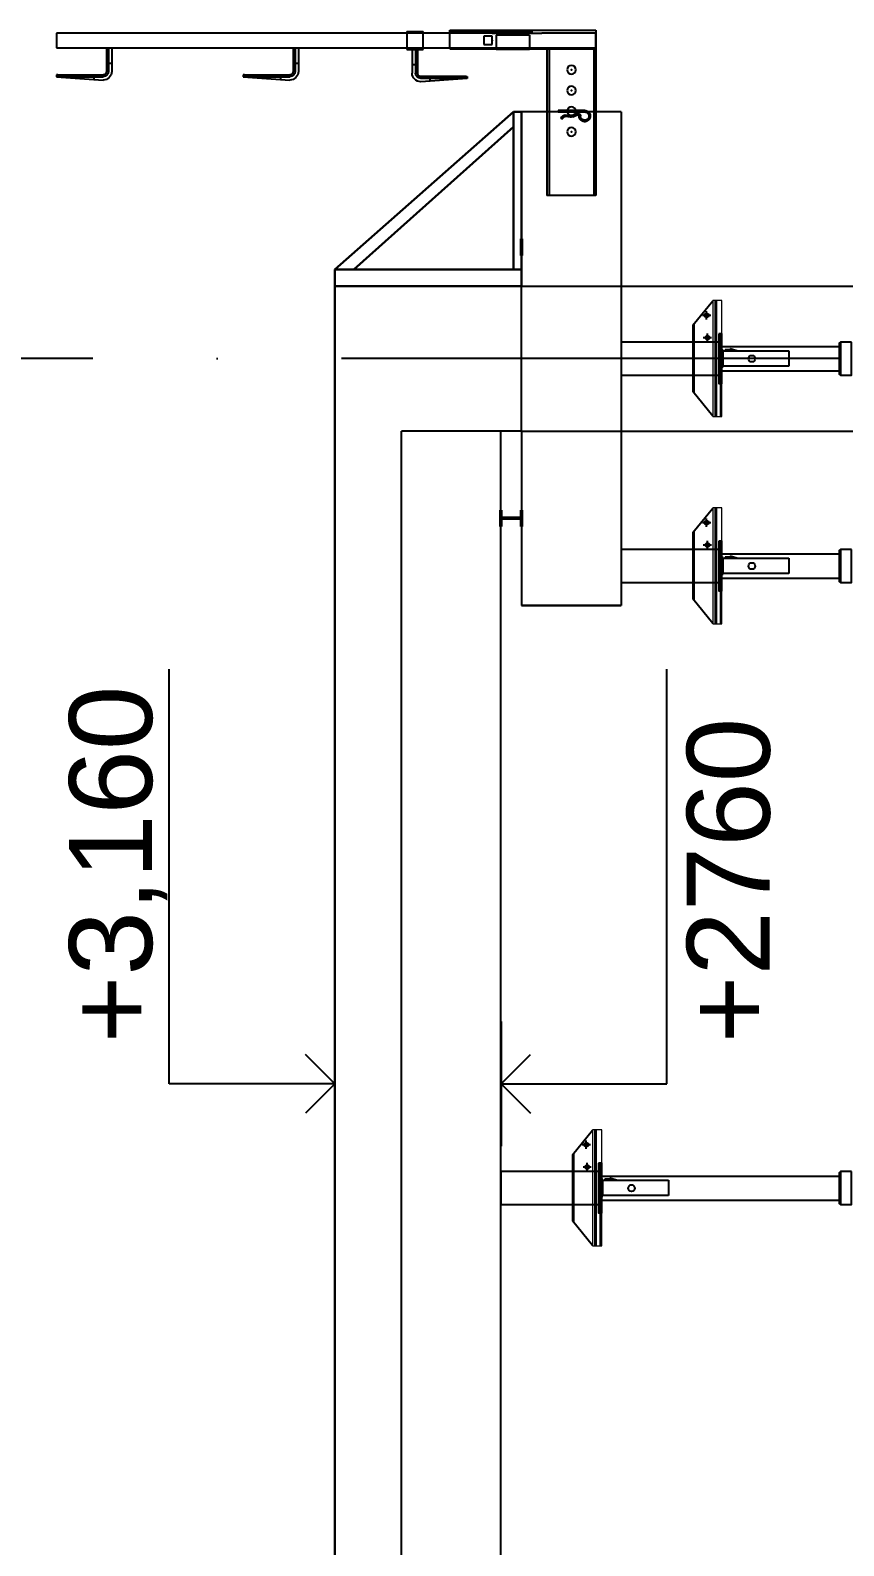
# Model space of a CAD drawing. Header units: millimetres. Extents: x 1924 to 471109, y -30014 to 109986.
# Drawn here: x 463759 to 465719, y 63045 to 66700 of the extents above; entities that cross this region are included whole.
import ezdxf
from ezdxf.enums import TextEntityAlignment as Align

# ---------------------------------------------------------------- set-up
doc = ezdxf.new("R2010")
doc.units = ezdxf.units.MM
doc.header["$LTSCALE"] = 100
for name, pattern in [('102', [50.8, 31.75, -6.35, 6.35, -6.35]), ('104', [4, 2, -2]), ('ACAD_ISO10W100', [18, 12, -3, 0, -3])]:
    doc.linetypes.add(name, pattern=pattern)
doc.layers.add('D NOSNIKY', color=7, linetype='Continuous', true_color=0x994d4d)
doc.layers.add('IIIIIIII', color=7, linetype='Continuous', lineweight=50, true_color=0x1f0f0f)
for name, color, linetype, plot in [('osy objektu', 130, 'ACAD_ISO10W100', False), ('PERI_HELPLINE', 140, 'Continuous', False), ('PERI_HIDDEN', 30, '104', False), ('popisky', 140, 'Continuous', False)]:
    doc.layers.add(name, color=color, linetype=linetype, plot=plot)
for name, color, linetype in [('PERI_AXIS', 1, '102'), ('PERI_Blocktext', 22, 'Continuous'), ('PERI_MULTIFLEX_Prop', 8, 'Continuous'), ('rez sloupy', 90, 'Continuous')]:
    doc.layers.add(name, color=color, linetype=linetype)
doc.layers.add('rez pasy+podlazi', color=40, linetype='Continuous', lineweight=30, plot=False)
doc.layers.add('texty', color=255, linetype='Continuous', lineweight=15)
doc.layers.add('Tlustá', color=7, linetype='Continuous', lineweight=30)
doc.styles.add('PERI-Blocktxt', font='arial.ttf')
doc.styles.add('PERI-txt-arial', font='arial.ttf')
doc.styles.add('popisky', font='arial.ttf', dxfattribs={"height": 200})

# ---------------------------------------------------------------- blocks, each defined once
blk = doc.blocks.new('116292c')
at = {"color": 0, "linetype": 'ByBlock'}
for p, q in [((-17.5, 206), (-17.5, 1050)), ((-17.5, 1050), (17.5, 1050)), ((17.5, 1050), (17.5, 206)), ((82.5, 1050), (87.5, 1050)), ((82.5, 1047.5), (82.5, 938)), ((87.5, 1050), (95.5, 938)), ((87.5, 1047.5), (87.5, 938)), ((17.5, 930), (74.5, 930)), ((17.5, 925), (74.5, 925)), ((17.5, 917), (74.5, 917)), ((82.5, 600), (87.5, 600)), ((82.5, 597.5), (82.5, 488)), ((87.5, 600), (95.5, 488)), ((87.5, 597.5), (87.5, 488)), ((17.5, 480), (74.5, 480)), ((17.5, 475), (74.5, 475)), ((17.5, 467), (74.5, 467)), ((-21.5, 206), (-21.5, 166)), ((-21.5, 206), (21.5, 206)), ((21.5, 206), (21.5, 166)), ((21.5, 193), (78.5, 193)), ((21.5, 185), (78.5, 185)), ((21.5, 166), (-21.5, 166)), ((-17.5, 0), (-17.5, 166)), ((17.5, 166), (17.5, 0)), ((21.5, 180), (78.5, 180)), ((86.5, 62.5), (86.5, 172)), ((91.5, 60), (99.5, 172)), ((91.5, 62.5), (91.5, 172)), ((86.5, 60), (91.5, 60)), ((-17.5, -250), (-17.5, -120)), ((17.5, -120), (17.5, -250)), ((17.5, -250), (-17.5, -250))]:
    blk.add_line(p, q, dxfattribs=at)
at = {"color": 0, "linetype": 'ByBlock', "flags": 128}
for points in [[(82.5, 1047.5), (82.5, 1047.6), (82.5, 1047.8), (82.5, 1047.9), (82.5, 1048), (82.5, 1048.2), (82.5, 1048.3), (82.5, 1048.4), (82.5, 1048.6), (82.5, 1048.7), (82.5, 1048.8), (82.5, 1048.9), (82.5, 1049), (82.5, 1049.1), (82.5, 1049.2), (82.5, 1049.3), (82.5, 1049.4), (82.5, 1049.5), (82.5, 1049.6), (82.5, 1049.7), (82.5, 1049.8), (82.5, 1049.8), (82.5, 1049.9), (82.5, 1049.9), (82.5, 1050)], [(87.5, 1050), (87.5, 1049.9), (87.5, 1049.9), (87.5, 1049.8), (87.5, 1049.8), (87.5, 1049.7), (87.5, 1049.6), (87.5, 1049.5), (87.5, 1049.4), (87.5, 1049.3), (87.5, 1049.2), (87.5, 1049.1), (87.5, 1049), (87.5, 1048.9), (87.5, 1048.8), (87.5, 1048.7), (87.5, 1048.6), (87.5, 1048.4), (87.5, 1048.3), (87.5, 1048.2), (87.5, 1048), (87.5, 1047.9), (87.5, 1047.8), (87.5, 1047.6), (87.5, 1047.5)], [(82.5, 597.5), (82.5, 597.6), (82.5, 597.8), (82.5, 597.9), (82.5, 598), (82.5, 598.2), (82.5, 598.3), (82.5, 598.4), (82.5, 598.6), (82.5, 598.7), (82.5, 598.8), (82.5, 598.9), (82.5, 599), (82.5, 599.1), (82.5, 599.2), (82.5, 599.3), (82.5, 599.4), (82.5, 599.5), (82.5, 599.6), (82.5, 599.7), (82.5, 599.8), (82.5, 599.8), (82.5, 599.9), (82.5, 599.9), (82.5, 600)], [(87.5, 600), (87.5, 599.9), (87.5, 599.9), (87.5, 599.8), (87.5, 599.8), (87.5, 599.7), (87.5, 599.6), (87.5, 599.5), (87.5, 599.4), (87.5, 599.3), (87.5, 599.2), (87.5, 599.1), (87.5, 599), (87.5, 598.9), (87.5, 598.8), (87.5, 598.7), (87.5, 598.6), (87.5, 598.4), (87.5, 598.3), (87.5, 598.2), (87.5, 598), (87.5, 597.9), (87.5, 597.8), (87.5, 597.6), (87.5, 597.5)], [(86.5, 62.5), (86.5, 62.4), (86.5, 62.2), (86.5, 62.1), (86.5, 62), (86.5, 61.8), (86.5, 61.7), (86.5, 61.6), (86.5, 61.4), (86.5, 61.3), (86.5, 61.2), (86.5, 61.1), (86.5, 61), (86.5, 60.9), (86.5, 60.8), (86.5, 60.7), (86.5, 60.6), (86.5, 60.5), (86.5, 60.4), (86.5, 60.3), (86.5, 60.2), (86.5, 60.2), (86.5, 60.1), (86.5, 60.1), (86.5, 60)], [(91.5, 60), (91.5, 60.1), (91.5, 60.1), (91.5, 60.2), (91.5, 60.2), (91.5, 60.3), (91.5, 60.4), (91.5, 60.5), (91.5, 60.6), (91.5, 60.7), (91.5, 60.8), (91.5, 60.9), (91.5, 61), (91.5, 61.1), (91.5, 61.2), (91.5, 61.3), (91.5, 61.4), (91.5, 61.6), (91.5, 61.7), (91.5, 61.8), (91.5, 62), (91.5, 62.1), (91.5, 62.2), (91.5, 62.4), (91.5, 62.5)]]:
    blk.add_lwpolyline(points, dxfattribs=at)
at = {"color": 0, "linetype": 'ByBlock'}
for centre, radius, start, end in [((74.5, 938), 21, 270, 0), ((74.5, 938), 8, 270, 0), ((74.5, 938), 13, 270, 0), ((74.5, 488), 21, 270, 0), ((74.5, 488), 8, 270, 0), ((74.5, 488), 13, 270, 0), ((78.5, 172), 21, 0, 90), ((78.5, 172), 13, 0, 90), ((78.5, 172), 8, 0, 90)]:
    blk.add_arc(centre, radius, start, end, dxfattribs=at)
at = {"layer": 'PERI_AXIS'}
for p, q in [((82.5, 1000), (91.1, 1000)), ((82.5, 960), (93.9, 960)), ((54.5, 930), (54.5, 917)), ((82.5, 550), (91.1, 550)), ((54.5, 480), (54.5, 467)), ((82.5, 510), (93.9, 510)), ((58.5, 180), (58.5, 193)), ((86.5, 150), (97.9, 150)), ((86.5, 110), (95.1, 110))]:
    blk.add_line(p, q, dxfattribs=at)
at = {"layer": 'PERI_HELPLINE'}
blk.add_point((0, 0), dxfattribs=at)
at = {"layer": 'PERI_HIDDEN'}
for p, q in [((-19, 206), (-19, 166)), ((-17.5, 166), (-17.5, 206)), ((17.5, 206), (17.5, 166)), ((19, 206), (19, 166)), ((-17.5, 0), (-17.5, -120)), ((-10, 20), (10, 20)), ((-10, 0), (-10, 20)), ((10, 0), (-10, 0)), ((10, 20), (10, 0)), ((17.5, 0), (17.5, -120)), ((-12.5, -90), (-12.5, -10)), ((-12.5, -10), (21.5, -10)), ((21.5, -90), (21.5, -10)), ((-12.5, -90), (21.5, -90))]:
    blk.add_line(p, q, dxfattribs=at)
at = {"color": 0, "linetype": 'ByBlock', "style": 'PERI-txt-arial'}
for tag, flags in [('ART', 3), ('Faktor', 9)]:
    blk.add_attdef(tag, (0, 0), '', height=1, dxfattribs=dict(at, flags=flags))
at = {"layer": 'PERI_Blocktext', "style": 'PERI-Blocktxt', "flags": 8}
blk.add_attdef('Blocktext', text='', height=80, rotation=90, dxfattribs=at).set_placement((-150, 500), align=Align.MIDDLE_CENTER)
blk = doc.blocks.new('101290_101803c')
at = {"color": 0, "linetype": 'ByBlock', "lineweight": -3}
for p, q in [((0, 352), (-353, 352)), ((-353, 352), (-353, 347)), ((0, 347), (-353, 347)), ((-353, 347), (-353, 341)), ((-353, 341), (-353, 245)), ((45, 352), (0, 352)), ((0, 347), (0, 352)), ((0, 345.9), (0, 347)), ((0, 240.1), (0, 345.9)), ((45, 0), (45, 352)), ((-353, 245), (-353, 239)), ((0, 239), (-353, 239)), ((-353, 239), (-353, 234)), ((0, 234), (-353, 234)), ((0, 239), (0, 240.1)), ((0, 234), (0, 239)), ((0, 0), (0, 234)), ((0, 0), (45, 0))]:
    blk.add_line(p, q, dxfattribs=at).dxf.unprotected_set("ltscale", 0)
for centre in [(-200, 293), (-150, 293), (-100, 293), (-50, 293)]:
    blk.add_circle(centre, 10.5, dxfattribs=at).dxf.unprotected_set("ltscale", 0)
at = {"layer": 'PERI_HELPLINE'}
for p in [(-200, 293), (-150, 293), (-100, 293), (-50, 293)]:
    blk.add_point(p, dxfattribs=at)
at = {"layer": 'PERI_HIDDEN', "lineweight": -3}
for p, q in [((3, 0), (3, 352)), ((42, 0), (42, 352))]:
    blk.add_line(p, q, dxfattribs=at)
at = {"style": 'PERI-Blocktxt'}
for tag, p, height, flags in [('ART', (0, 2), 1, 3), ('FAKTOR', (0, 0), 1.5, 9)]:
    blk.add_attdef(tag, p, '', height=height, dxfattribs=dict(at, flags=flags))
at = {"layer": 'PERI_Blocktext', "style": 'PERI-Blocktxt', "flags": 8}
blk.add_attdef('Blocktext', text='', height=80, dxfattribs=at).set_placement((0, 0), align=Align.MIDDLE)
blk = doc.blocks.new('101290_018060v')
at = {"color": 0, "linetype": 'ByBlock'}
for p, q in [((-13.3, 3.3), (-8.8, 14.5)), ((-10.1, 1.8), (-5.6, 12.7)), ((-1.8, -32), (-1.8, 32)), ((1.8, 32), (1.8, -32)), ((-19, -23.3), (-13.6, -17.5)), ((-19, -23.3), (-16.3, -25.7)), ((-16.3, -25.7), (-10.9, -19.9)), ((-14.2, -3.4), (-12.8, -15.1)), ((-10.7, -2.7), (-9.3, -14.7)), ((1.8, -32), (-1.8, -32))]:
    blk.add_line(p, q, dxfattribs=at)
blk.add_lwpolyline([(-1.8, 32, 2.429021), (-11.7, 22)], format="xyb", dxfattribs=at)
for centre, radius, start, end in [((-11.8, 32), 13.6, 0, 270.9259), ((-0.7, -1.8), 13.6, 157.9818, 186.5864), ((-11.8, 15.3), 6.7, 336.8099, 89.6417), ((-11.8, 15.3), 3.12, 345.1556, 86.3556), ((-0.7, -1.8), 10, 159.1101, 185.4581), ((-15.7, -15.5), 2.9, 317.2902, 7.7158), ((-15.7, -15.5), 6.5, 317.6546, 6.8236)]:
    blk.add_arc(centre, radius, start, end, dxfattribs=at)
at = {"layer": 'PERI_HELPLINE'}
blk.add_point((0, 0), dxfattribs=at)
at = {"color": 0, "linetype": 'ByBlock', "style": 'PERI-Blocktxt'}
for tag, p, height, flags in [('ART', (0, 2), 1, 3), ('FAKTOR', (0, 0), 1.5, 9)]:
    blk.add_attdef(tag, p, '', height=height, dxfattribs=dict(at, flags=flags))
at = {"layer": 'PERI_Blocktext', "linetype": 'ByBlock', "style": 'PERI-Blocktxt', "flags": 8}
blk.add_attdef('Blocktext', text='', height=80, dxfattribs=at).set_placement((0, 0), align=Align.MIDDLE)

msp = doc.modelspace()

# ---------------------------------------------------------------- linework, layer by layer
at = {"color": 0, "linetype": 'ByBlock'}
for p, q in [((465410.318, 65768.245), (465410.318, 66048.245)), ((465412.616, 65768.245), (465412.616, 66048.245)), ((465358.947, 65985.369), (465355.947, 65985.369)), ((465358.947, 65825.393), (465358.947, 65991.098)), ((465358.947, 65958.245), (465355.947, 65958.245)), ((465425.947, 65936.745), (465708.447, 65936.745)), ((465425.947, 65878.745), (465708.447, 65878.745)), ((465358.947, 65831.122), (465355.947, 65831.122)), ((465410.318, 65268.245), (465410.318, 65548.245)), ((465412.616, 65268.245), (465412.616, 65548.245)), ((465358.947, 65485.369), (465355.947, 65485.369)), ((465358.947, 65325.393), (465358.947, 65491.098)), ((465358.947, 65458.245), (465355.947, 65458.245)), ((465425.947, 65436.745), (465708.447, 65436.745)), ((465425.947, 65378.745), (465708.447, 65378.745)), ((465358.947, 65331.122), (465355.947, 65331.122)), ((465120.318, 63768.245), (465120.318, 64048.245)), ((465122.616, 63768.245), (465122.616, 64048.245)), ((465068.947, 63825.393), (465068.947, 63991.098)), ((465068.947, 63985.369), (465065.947, 63985.369)), ((465068.947, 63958.245), (465065.947, 63958.245)), ((465132.947, 63936.745), (465708.447, 63936.745)), ((465132.947, 63878.745), (465708.447, 63878.745)), ((465068.947, 63831.122), (465065.947, 63831.122))]:
    msp.add_line(p, q, dxfattribs=at)
msp.add_line((465131.947, 63878.745), (465135.947, 63878.745))
for points in [[(465403.947, 66046.577), (465355.947, 65987.399), (465355.947, 65829.092), (465403.947, 65769.913)], [(465711.447, 65944.745), (465708.447, 65944.745), (465708.447, 65870.745), (465711.447, 65870.745)], [(465403.947, 65546.577), (465355.947, 65487.399), (465355.947, 65329.092), (465403.947, 65269.913)], [(465711.447, 65444.745), (465708.447, 65444.745), (465708.447, 65370.745), (465711.447, 65370.745)], [(465711.447, 63944.745), (465708.447, 63944.745), (465708.447, 63870.745), (465711.447, 63870.745)]]:
    msp.add_lwpolyline(points, dxfattribs=at)
for points in [[(465417.947, 65967.745), (465417.947, 65847.745), (465425.947, 65847.745), (465425.947, 65967.745)], [(465738.447, 65947.745), (465711.447, 65947.745), (465711.447, 65867.745), (465738.447, 65867.745)], [(465417.947, 65467.745), (465417.947, 65347.745), (465425.947, 65347.745), (465425.947, 65467.745)], [(465738.447, 65447.745), (465711.447, 65447.745), (465711.447, 65367.745), (465738.447, 65367.745)], [(465738.447, 63947.745), (465711.447, 63947.745), (465711.447, 63867.745), (465738.447, 63867.745)]]:
    msp.add_lwpolyline(points, close=True, dxfattribs=at)
at = {"color": 0, "linetype": 'ByBlock', "elevation": 0}
msp.add_lwpolyline([(465113.947, 64046.577), (465065.947, 63987.399), (465065.947, 63829.092), (465113.947, 63769.913)], dxfattribs=at)
msp.add_lwpolyline([(465127.947, 63967.745), (465127.947, 63847.745), (465135.947, 63847.745), (465135.947, 63967.745)], close=True, dxfattribs=at)
at = {"color": 0, "linetype": 'ByBlock'}
for centre, radius in [((465388.911, 66012.165), 5), ((465390.947, 65958.245), 5), ((465497.947, 65907.745), 8), ((465388.911, 65512.165), 5), ((465390.947, 65458.245), 5), ((465497.947, 65407.745), 8), ((465098.911, 64012.165), 5), ((465100.947, 63958.245), 5), ((465207.947, 63907.745), 8)]:
    msp.add_circle(centre, radius, dxfattribs=at)
at = {"layer": 'D NOSNIKY'}
for p, q in [((464942.947, 66082.745), (464942.947, 66502.745)), ((465182.947, 66502.745), (464942.947, 66502.745)), ((465182.947, 66502.745), (465182.947, 65947.745)), ((465182.947, 65867.745), (465182.947, 65312.745)), ((464892.947, 60082.745), (464892.947, 65732.745)), ((464942.947, 65732.745), (464942.947, 65312.745)), ((465182.947, 65312.745), (464942.947, 65312.745)), ((464942.947, 65312.745), (465182.947, 65312.745))]:
    msp.add_line(p, q, dxfattribs=at)
for points in [[(465182.947, 65867.745), (465422.947, 65867.745), (465422.947, 65947.745), (465182.947, 65947.745)], [(465182.947, 65367.745), (465422.947, 65367.745), (465422.947, 65447.745), (465182.947, 65447.745)], [(464892.947, 63867.745), (465132.947, 63867.745), (465132.947, 63947.745), (464892.947, 63947.745)]]:
    msp.add_lwpolyline(points, close=True, dxfattribs=at)
at = {"layer": 'IIIIIIII'}
for p, q in [((464942.947, 66156.603), (464942.947, 66196.603)), ((464892.947, 65502.745), (464892.947, 65542.745)), ((464942.947, 65522.745), (464892.947, 65522.745)), ((464942.947, 65502.745), (464942.947, 65542.745))]:
    msp.add_line(p, q, dxfattribs=at)
at = {"layer": 'osy objektu'}
msp.add_line((471109.318, 65907.745), (462185.487, 65907.745), dxfattribs=at)
at = {"layer": 'PERI_AXIS'}
for p, q in [((465398.911, 66012.165), (465378.911, 66012.165)), ((465388.911, 66002.165), (465388.911, 66022.165)), ((465390.947, 65948.245), (465390.947, 65968.245)), ((465400.947, 65958.245), (465380.947, 65958.245)), ((465388.911, 65502.165), (465388.911, 65522.165)), ((465398.911, 65512.165), (465378.911, 65512.165)), ((465400.947, 65458.245), (465380.947, 65458.245)), ((465390.947, 65448.245), (465390.947, 65468.245)), ((465108.911, 64012.165), (465088.911, 64012.165)), ((465098.911, 64002.165), (465098.911, 64022.165)), ((465110.947, 63958.245), (465090.947, 63958.245)), ((465100.947, 63948.245), (465100.947, 63968.245))]:
    msp.add_line(p, q, dxfattribs=at)
at = {"layer": 'PERI_HELPLINE'}
for p, q in [((464492.947, 66082.745), (464942.947, 66082.745)), ((464942.947, 65732.745), (464942.947, 66082.745)), ((465417.947, 65907.745), (465425.947, 65907.745)), ((464652.947, 60082.745), (464652.947, 65732.745)), ((464942.947, 65732.745), (464652.947, 65732.745)), ((465417.947, 65407.745), (465425.947, 65407.745)), ((465127.947, 63907.745), (465135.947, 63907.745))]:
    msp.add_line(p, q, dxfattribs=at)
for p in [(465425.947, 65908.245), (465425.947, 65408.245), (465135.947, 63908.245)]:
    msp.add_point(p, dxfattribs=at)
at = {"layer": 'PERI_HIDDEN'}
for p, q in [((465422.947, 65768.245), (465422.947, 66048.245)), ((465422.947, 65268.245), (465422.947, 65548.245)), ((465132.947, 63768.245), (465132.947, 64048.245))]:
    msp.add_line(p, q, dxfattribs=at)
for points in [[(465425.947, 65888.245), (465428.947, 65888.245), (465428.947, 65928.245), (465425.947, 65928.245)], [(465428.947, 65926.984), (465586.947, 65926.984), (465586.947, 65889.507), (465428.947, 65889.507)], [(465461.348, 65926.984), (465445.328, 65931.203), (465445.034, 65929.016), (465433.513, 65929.032), (465432.434, 65926.984)], [(465425.947, 65388.245), (465428.947, 65388.245), (465428.947, 65428.245), (465425.947, 65428.245)], [(465428.947, 65426.984), (465586.947, 65426.984), (465586.947, 65389.507), (465428.947, 65389.507)], [(465461.348, 65426.984), (465445.328, 65431.203), (465445.034, 65429.016), (465433.513, 65429.032), (465432.434, 65426.984)]]:
    msp.add_lwpolyline(points, dxfattribs=at)
at = {"layer": 'PERI_HIDDEN', "elevation": 0}
for points in [[(465135.947, 63888.245), (465138.947, 63888.245), (465138.947, 63928.245), (465135.947, 63928.245)], [(465138.947, 63926.984), (465296.947, 63926.984), (465296.947, 63889.507), (465138.947, 63889.507)], [(465171.348, 63926.984), (465155.328, 63931.203), (465155.034, 63929.016), (465143.513, 63929.032), (465142.434, 63926.984)]]:
    msp.add_lwpolyline(points, dxfattribs=at)
at = {"layer": 'popisky'}
for p, q in [((464092.947, 64159.042), (464092.947, 65159.042)), ((465293.289, 64159.042), (465293.289, 65159.042)), ((464492.947, 64309.042), (464492.947, 64009.042)), ((464893.289, 64309.042), (464893.289, 64009.042)), ((464492.947, 64159.042), (464422.236, 64229.752)), ((464893.289, 64159.042), (464964, 64229.752)), ((464492.947, 64159.042), (464092.947, 64159.042)), ((464492.947, 64159.042), (464422.236, 64088.331)), ((464893.289, 64159.042), (465293.289, 64159.042)), ((464893.289, 64159.042), (464964, 64088.331))]:
    msp.add_line(p, q, dxfattribs=at)
at = {"layer": 'rez pasy+podlazi'}
msp.add_line((464492.947, 60082.745), (464492.947, 66082.745), dxfattribs=at)
at = {"layer": 'rez sloupy'}
for p, q in [((464942.947, 66082.745), (467652.947, 66082.745)), ((464942.947, 65732.745), (467652.947, 65732.745))]:
    msp.add_line(p, q, dxfattribs=at)
at = {"layer": 'texty'}
for points in [[(465425.947, 65768.245), (465425.947, 66048.245), (465403.947, 66048.245), (465403.947, 65768.245)], [(465425.947, 65268.245), (465425.947, 65548.245), (465403.947, 65548.245), (465403.947, 65268.245)]]:
    msp.add_lwpolyline(points, close=True, dxfattribs=at)
at = {"layer": 'texty', "elevation": 0}
msp.add_lwpolyline([(465135.947, 63768.245), (465135.947, 64048.245), (465113.947, 64048.245), (465113.947, 63768.245)], close=True, dxfattribs=at)
at = {"layer": 'Tlustá'}
for p, q in [((464492.947, 66122.745), (464922.947, 66502.745)), ((464922.947, 66502.745), (464942.947, 66502.745)), ((464538.111, 66122.745), (464922.947, 66466.771)), ((464492.947, 66082.745), (464492.947, 66122.745))]:
    msp.add_line(p, q, dxfattribs=at)
for points in [[(464922.947, 66502.745), (464922.947, 66122.745), (464942.947, 66122.745), (464942.947, 66502.745)], [(464492.947, 66082.745), (464942.947, 66082.745), (464942.947, 66122.745), (464492.947, 66122.745)]]:
    msp.add_lwpolyline(points, dxfattribs=at)

# ---------------------------------------------------------------- block references
at = {"color": 0, "linetype": 'ByBlock', "xscale": -1, "rotation": 270}
msp.add_blockref('101290_101803c', (464769.947, 66654.545), dxfattribs=at)
at = {"layer": 'PERI_HIDDEN', "xscale": -1, "rotation": 270}
msp.add_blockref('101290_018060v', (465062.947, 66504.545), dxfattribs=at)
at = {"layer": 'PERI_MULTIFLEX_Prop', "xscale": -1, "rotation": 90}
msp.add_blockref('116292c', (464871.947, 66675.045), dxfattribs=at)

# ---------------------------------------------------------------- texts
at = {"layer": 'popisky', "char_height": 200, "attachment_point": 1, "rotation": 90, "style": 'popisky'}
for s, insert in [('\\pxi-3,l4,t4;+3,160', (463851.971, 64056.989)), ('\\pxi-3,l4,t4;+2760', (465341.032, 64056.989))]:
    msp.add_mtext_dynamic_manual_height_columns(s, width=903.81092, gutter_width=1000, heights=[0], dxfattribs=dict(at, insert=insert))

doc.saveas('drawing.dxf')
